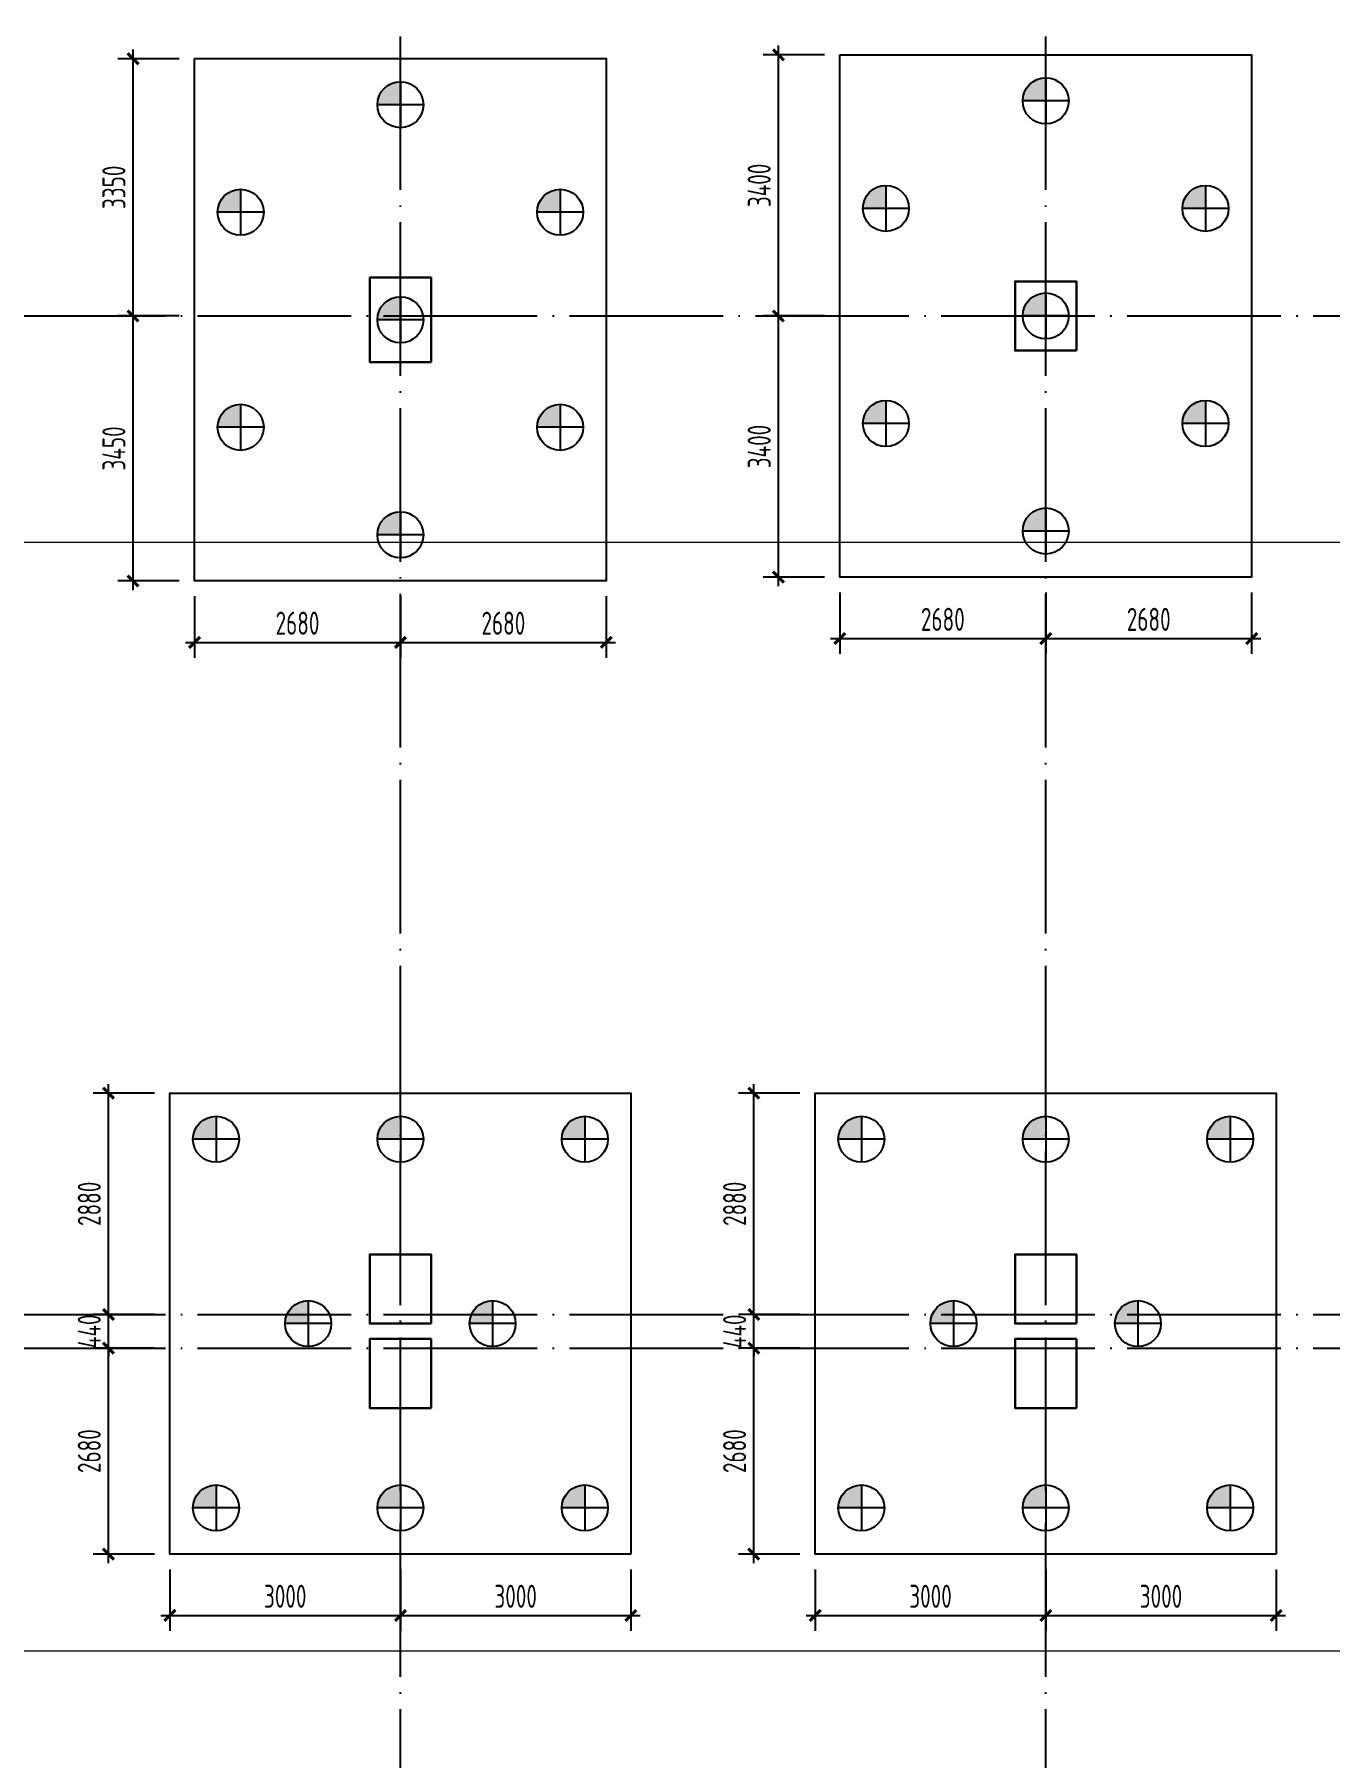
# Model space of a CAD drawing. Extents: x 2430613 to 2739493, y -1540945 to -971137.
# Drawn here: x 2494260 to 2511118, y -1265324 to -1242890 of the extents above; entities that cross this region are included whole.
import ezdxf

# ---------------------------------------------------------------- set-up
doc = ezdxf.new("R2010")
doc.units = 0
doc.header["$LTSCALE"] = 1000
doc.header["$MEASUREMENT"] = 0
doc.header["$PDMODE"] = 3
doc.header["$PDSIZE"] = 50
doc.linetypes.add('DOTE', pattern=[2.42, 2, -0.2, 0.02, -0.2])
doc.layers.get('0').update_dxf_attribs({"linetype": 'CONTINUOUS'})
doc.layers.get('DEFPOINTS').update_dxf_attribs({"linetype": 'CONTINUOUS'})
doc.layers.add('0S-柱-线', color=50, linetype='CONTINUOUS', lineweight=30)
doc.layers.add('0S-草图', color=9, linetype='CONTINUOUS', lineweight=20, plot=False)
for name, color, linetype in [('600直径桩', 4, 'CONTINUOUS'), ('COLU_DIM', 3, 'CONTINUOUS'), ('DOTE', 1, 'DOTE'), ('承台', 2, 'CONTINUOUS')]:
    doc.layers.add(name, color=color, linetype=linetype)
doc.styles.add('TSSD_Dimension', font='Tssdeng.shx', dxfattribs={"width": 0.7, "bigfont": 'hztxt.shx'})
doc.dimstyles.new('TSSD_100_100', dxfattribs={"dimtxt": 300, "dimasz": 100, "dimexe": 200, "dimexo": 200, "dimgap": 100, "dimtad": 1, "dimdec": 0, "dimzin": 0, "dimdsep": 46, "dimtxsty": 'TSSD_Dimension', "dimblk": 'ARCHTICK', "dimcen": 0, "dimdle": 120, "dimclrt": 7, "dimazin": 0, "dimtfac": 1, "dimtdec": 0, "dimtix": 1, "dimtmove": 2, "dimatfit": 0, "dimldrblk": 'ARCHTICK', "dimfxl": 1, "dimtolj": 1, "dimtzin": 0, "dimarcsym": 0})

# ---------------------------------------------------------------- blocks, each defined once
blk = doc.blocks.new('_ArchTick')
at = {"color": 0, "linetype": 'ByBlock', "const_width": 0.4}
blk.add_lwpolyline([(-0.71, -0.71), (0.71, 0.71)], dxfattribs=at)
blk = doc.blocks.new('*D2176')
at = {"layer": 'COLU_DIM', "color": 0, "lineweight": -2, "transparency": 16777216}
for p, q in [((2496344, -1250205), (2496344, -1251005)), ((2499024, -1250205), (2499024, -1251005)), ((2496224, -1250805), (2499144, -1250805))]:
    blk.add_line(p, q, dxfattribs=at)
at = {"layer": 'DEFPOINTS', "color": 0, "transparency": 16777216}
for p in [(2496344, -1250005), (2499024, -1250005), (2499024, -1250805)]:
    blk.add_point(p, dxfattribs=at)
at = {"layer": 'COLU_DIM', "color": 0, "lineweight": -2, "transparency": 16777216, "xscale": 100, "yscale": 100, "zscale": 100, "rotation": 180}
blk.add_blockref('_ArchTick', (2496344, -1250805), dxfattribs=at)
at = {"layer": 'COLU_DIM', "color": 0, "lineweight": -2, "transparency": 16777216, "xscale": 100, "yscale": 100, "zscale": 100}
blk.add_blockref('_ArchTick', (2499024, -1250805), dxfattribs=at)
at = {"layer": 'COLU_DIM', "color": 7, "transparency": 16777216, "insert": (2497684, -1250555), "char_height": 300, "attachment_point": 5, "style": 'TSSD_Dimension'}
blk.add_mtext('\\A1;2680', dxfattribs=at)
blk = doc.blocks.new('*D2177')
at = {"layer": 'COLU_DIM', "color": 0, "lineweight": -2, "transparency": 16777216}
for p, q in [((2499024, -1250205), (2499024, -1251005)), ((2501704, -1250205), (2501704, -1251005)), ((2498904, -1250805), (2501824, -1250805))]:
    blk.add_line(p, q, dxfattribs=at)
at = {"layer": 'DEFPOINTS', "color": 0, "transparency": 16777216}
for p in [(2499024, -1250005), (2501704, -1250005), (2501704, -1250805)]:
    blk.add_point(p, dxfattribs=at)
at = {"layer": 'COLU_DIM', "color": 0, "lineweight": -2, "transparency": 16777216, "xscale": 100, "yscale": 100, "zscale": 100, "rotation": 180}
blk.add_blockref('_ArchTick', (2499024, -1250805), dxfattribs=at)
at = {"layer": 'COLU_DIM', "color": 0, "lineweight": -2, "transparency": 16777216, "xscale": 100, "yscale": 100, "zscale": 100}
blk.add_blockref('_ArchTick', (2501704, -1250805), dxfattribs=at)
at = {"layer": 'COLU_DIM', "color": 7, "transparency": 16777216, "insert": (2500364, -1250555), "char_height": 300, "attachment_point": 5, "style": 'TSSD_Dimension'}
blk.add_mtext('\\A1;2680', dxfattribs=at)
blk = doc.blocks.new('*D2178')
at = {"layer": 'COLU_DIM', "color": 0, "lineweight": -2, "transparency": 16777216}
for p, q in [((2495544, -1250125), (2495544, -1246435)), ((2496144, -1246555), (2495344, -1246555)), ((2496144, -1250005), (2495344, -1250005))]:
    blk.add_line(p, q, dxfattribs=at)
at = {"layer": 'DEFPOINTS', "color": 0, "transparency": 16777216}
for p in [(2495544, -1246555), (2496344, -1246555), (2496344, -1250005)]:
    blk.add_point(p, dxfattribs=at)
at = {"layer": 'COLU_DIM', "color": 0, "lineweight": -2, "transparency": 16777216, "xscale": 100, "yscale": 100, "zscale": 100}
for p, rotation in [((2495544, -1246555), 90), ((2495544, -1250005), 270)]:
    blk.add_blockref('_ArchTick', p, dxfattribs=dict(at, rotation=rotation))
at = {"layer": 'COLU_DIM', "color": 7, "transparency": 16777216, "insert": (2495294, -1248280), "char_height": 300, "attachment_point": 5, "rotation": 90, "style": 'TSSD_Dimension'}
blk.add_mtext('\\A1;3450', dxfattribs=at)
blk = doc.blocks.new('*D2179')
at = {"layer": 'COLU_DIM', "color": 0, "lineweight": -2, "transparency": 16777216}
for p, q in [((2495544, -1246675), (2495544, -1243085)), ((2496144, -1243205), (2495344, -1243205)), ((2496144, -1246555), (2495344, -1246555))]:
    blk.add_line(p, q, dxfattribs=at)
at = {"layer": 'DEFPOINTS', "color": 0, "transparency": 16777216}
for p in [(2495544, -1243205), (2496344, -1243205), (2496344, -1246555)]:
    blk.add_point(p, dxfattribs=at)
at = {"layer": 'COLU_DIM', "color": 0, "lineweight": -2, "transparency": 16777216, "xscale": 100, "yscale": 100, "zscale": 100}
for p, rotation in [((2495544, -1243205), 90), ((2495544, -1246555), 270)]:
    blk.add_blockref('_ArchTick', p, dxfattribs=dict(at, rotation=rotation))
at = {"layer": 'COLU_DIM', "color": 7, "transparency": 16777216, "insert": (2495294, -1244880), "char_height": 300, "attachment_point": 5, "rotation": 90, "style": 'TSSD_Dimension'}
blk.add_mtext('\\A1;3350', dxfattribs=at)
blk = doc.blocks.new('*D2620')
at = {"layer": 'COLU_DIM', "color": 0, "lineweight": -2, "transparency": 16777216}
for p, q in [((2504744, -1250155), (2504744, -1250955)), ((2507424, -1250155), (2507424, -1250955)), ((2504624, -1250755), (2507544, -1250755))]:
    blk.add_line(p, q, dxfattribs=at)
at = {"layer": 'DEFPOINTS', "color": 0, "transparency": 16777216}
for p in [(2504744, -1249955), (2507424, -1249955), (2507424, -1250755)]:
    blk.add_point(p, dxfattribs=at)
at = {"layer": 'COLU_DIM', "color": 0, "lineweight": -2, "transparency": 16777216, "xscale": 100, "yscale": 100, "zscale": 100, "rotation": 180}
blk.add_blockref('_ArchTick', (2504744, -1250755), dxfattribs=at)
at = {"layer": 'COLU_DIM', "color": 0, "lineweight": -2, "transparency": 16777216, "xscale": 100, "yscale": 100, "zscale": 100}
blk.add_blockref('_ArchTick', (2507424, -1250755), dxfattribs=at)
at = {"layer": 'COLU_DIM', "color": 7, "transparency": 16777216, "insert": (2506084, -1250505), "char_height": 300, "attachment_point": 5, "style": 'TSSD_Dimension'}
blk.add_mtext('\\A1;2680', dxfattribs=at)
blk = doc.blocks.new('*D2621')
at = {"layer": 'COLU_DIM', "color": 0, "lineweight": -2, "transparency": 16777216}
for p, q in [((2507424, -1250155), (2507424, -1250955)), ((2510104, -1250155), (2510104, -1250955)), ((2507304, -1250755), (2510224, -1250755))]:
    blk.add_line(p, q, dxfattribs=at)
at = {"layer": 'DEFPOINTS', "color": 0, "transparency": 16777216}
for p in [(2507424, -1249955), (2510104, -1249955), (2510104, -1250755)]:
    blk.add_point(p, dxfattribs=at)
at = {"layer": 'COLU_DIM', "color": 0, "lineweight": -2, "transparency": 16777216, "xscale": 100, "yscale": 100, "zscale": 100, "rotation": 180}
blk.add_blockref('_ArchTick', (2507424, -1250755), dxfattribs=at)
at = {"layer": 'COLU_DIM', "color": 0, "lineweight": -2, "transparency": 16777216, "xscale": 100, "yscale": 100, "zscale": 100}
blk.add_blockref('_ArchTick', (2510104, -1250755), dxfattribs=at)
at = {"layer": 'COLU_DIM', "color": 7, "transparency": 16777216, "insert": (2508764, -1250505), "char_height": 300, "attachment_point": 5, "style": 'TSSD_Dimension'}
blk.add_mtext('\\A1;2680', dxfattribs=at)
blk = doc.blocks.new('*D2622')
at = {"layer": 'COLU_DIM', "color": 0, "lineweight": -2, "transparency": 16777216}
for p, q in [((2503944, -1250075), (2503944, -1246435)), ((2504544, -1246555), (2503744, -1246555)), ((2504544, -1249955), (2503744, -1249955))]:
    blk.add_line(p, q, dxfattribs=at)
at = {"layer": 'DEFPOINTS', "color": 0, "transparency": 16777216}
for p in [(2503944, -1246555), (2504744, -1246555), (2504744, -1249955)]:
    blk.add_point(p, dxfattribs=at)
at = {"layer": 'COLU_DIM', "color": 0, "lineweight": -2, "transparency": 16777216, "xscale": 100, "yscale": 100, "zscale": 100}
for p, rotation in [((2503944, -1246555), 90), ((2503944, -1249955), 270)]:
    blk.add_blockref('_ArchTick', p, dxfattribs=dict(at, rotation=rotation))
at = {"layer": 'COLU_DIM', "color": 7, "transparency": 16777216, "insert": (2503694, -1248255), "char_height": 300, "attachment_point": 5, "rotation": 90, "style": 'TSSD_Dimension'}
blk.add_mtext('\\A1;3400', dxfattribs=at)
blk = doc.blocks.new('*D2623')
at = {"layer": 'COLU_DIM', "color": 0, "lineweight": -2, "transparency": 16777216}
for p, q in [((2503944, -1246675), (2503944, -1243035)), ((2504544, -1243155), (2503744, -1243155)), ((2504544, -1246555), (2503744, -1246555))]:
    blk.add_line(p, q, dxfattribs=at)
at = {"layer": 'DEFPOINTS', "color": 0, "transparency": 16777216}
for p in [(2503944, -1243155), (2504744, -1243155), (2504744, -1246555)]:
    blk.add_point(p, dxfattribs=at)
at = {"layer": 'COLU_DIM', "color": 0, "lineweight": -2, "transparency": 16777216, "xscale": 100, "yscale": 100, "zscale": 100}
for p, rotation in [((2503944, -1243155), 90), ((2503944, -1246555), 270)]:
    blk.add_blockref('_ArchTick', p, dxfattribs=dict(at, rotation=rotation))
at = {"layer": 'COLU_DIM', "color": 7, "transparency": 16777216, "insert": (2503694, -1244855), "char_height": 300, "attachment_point": 5, "rotation": 90, "style": 'TSSD_Dimension'}
blk.add_mtext('\\A1;3400', dxfattribs=at)
blk = doc.blocks.new('*D2637')
at = {"layer": 'COLU_DIM', "color": 0, "lineweight": -2, "transparency": 16777216}
for p, q in [((2496024, -1262875), (2496024, -1263675)), ((2499024, -1262875), (2499024, -1263675)), ((2495904, -1263475), (2499144, -1263475))]:
    blk.add_line(p, q, dxfattribs=at)
at = {"layer": 'DEFPOINTS', "color": 0, "transparency": 16777216}
for p in [(2496024, -1262675), (2499024, -1262675), (2499024, -1263475)]:
    blk.add_point(p, dxfattribs=at)
at = {"layer": 'COLU_DIM', "color": 0, "lineweight": -2, "transparency": 16777216, "xscale": 100, "yscale": 100, "zscale": 100, "rotation": 180}
blk.add_blockref('_ArchTick', (2496024, -1263475), dxfattribs=at)
at = {"layer": 'COLU_DIM', "color": 0, "lineweight": -2, "transparency": 16777216, "xscale": 100, "yscale": 100, "zscale": 100}
blk.add_blockref('_ArchTick', (2499024, -1263475), dxfattribs=at)
at = {"layer": 'COLU_DIM', "color": 7, "transparency": 16777216, "insert": (2497524, -1263225), "char_height": 300, "attachment_point": 5, "style": 'TSSD_Dimension'}
blk.add_mtext('\\A1;3000', dxfattribs=at)
blk = doc.blocks.new('*D2638')
at = {"layer": 'COLU_DIM', "color": 0, "lineweight": -2, "transparency": 16777216}
for p, q in [((2499024, -1262875), (2499024, -1263675)), ((2502024, -1262875), (2502024, -1263675)), ((2498904, -1263475), (2502144, -1263475))]:
    blk.add_line(p, q, dxfattribs=at)
at = {"layer": 'DEFPOINTS', "color": 0, "transparency": 16777216}
for p in [(2499024, -1262675), (2502024, -1262675), (2502024, -1263475)]:
    blk.add_point(p, dxfattribs=at)
at = {"layer": 'COLU_DIM', "color": 0, "lineweight": -2, "transparency": 16777216, "xscale": 100, "yscale": 100, "zscale": 100, "rotation": 180}
blk.add_blockref('_ArchTick', (2499024, -1263475), dxfattribs=at)
at = {"layer": 'COLU_DIM', "color": 0, "lineweight": -2, "transparency": 16777216, "xscale": 100, "yscale": 100, "zscale": 100}
blk.add_blockref('_ArchTick', (2502024, -1263475), dxfattribs=at)
at = {"layer": 'COLU_DIM', "color": 7, "transparency": 16777216, "insert": (2500524, -1263225), "char_height": 300, "attachment_point": 5, "style": 'TSSD_Dimension'}
blk.add_mtext('\\A1;3000', dxfattribs=at)
blk = doc.blocks.new('*D2639')
at = {"layer": 'COLU_DIM', "color": 0, "lineweight": -2, "transparency": 16777216}
for p, q in [((2495224, -1262795), (2495224, -1259875)), ((2495824, -1259995), (2495024, -1259995)), ((2495824, -1262675), (2495024, -1262675))]:
    blk.add_line(p, q, dxfattribs=at)
at = {"layer": 'DEFPOINTS', "color": 0, "transparency": 16777216}
for p in [(2495224, -1259995), (2496024, -1259995), (2496024, -1262675)]:
    blk.add_point(p, dxfattribs=at)
at = {"layer": 'COLU_DIM', "color": 0, "lineweight": -2, "transparency": 16777216, "xscale": 100, "yscale": 100, "zscale": 100}
for p, rotation in [((2495224, -1259995), 90), ((2495224, -1262675), 270)]:
    blk.add_blockref('_ArchTick', p, dxfattribs=dict(at, rotation=rotation))
at = {"layer": 'COLU_DIM', "color": 7, "transparency": 16777216, "insert": (2494974, -1261335), "char_height": 300, "attachment_point": 5, "rotation": 90, "style": 'TSSD_Dimension'}
blk.add_mtext('\\A1;2680', dxfattribs=at)
blk = doc.blocks.new('*D2640')
at = {"layer": 'COLU_DIM', "color": 0, "lineweight": -2, "transparency": 16777216}
for p, q in [((2495224, -1259555), (2495224, -1259455)), ((2495824, -1259555), (2495024, -1259555)), ((2495224, -1259995), (2495224, -1259555)), ((2495824, -1259995), (2495024, -1259995)), ((2495224, -1259995), (2495224, -1260095))]:
    blk.add_line(p, q, dxfattribs=at)
at = {"layer": 'DEFPOINTS', "color": 0, "transparency": 16777216}
for p in [(2495224, -1259555), (2496024, -1259555), (2496024, -1259995)]:
    blk.add_point(p, dxfattribs=at)
at = {"layer": 'COLU_DIM', "color": 0, "lineweight": -2, "transparency": 16777216, "xscale": 100, "yscale": 100, "zscale": 100}
for p, rotation in [((2495224, -1259555), 270), ((2495224, -1259995), 90)]:
    blk.add_blockref('_ArchTick', p, dxfattribs=dict(at, rotation=rotation))
at = {"layer": 'COLU_DIM', "color": 7, "transparency": 16777216, "insert": (2494974, -1259775), "char_height": 300, "attachment_point": 5, "rotation": 90, "style": 'TSSD_Dimension'}
blk.add_mtext('\\A1;440', dxfattribs=at)
blk = doc.blocks.new('*D2641')
at = {"layer": 'COLU_DIM', "color": 0, "lineweight": -2, "transparency": 16777216}
for p, q in [((2495224, -1259675), (2495224, -1256555)), ((2495824, -1256675), (2495024, -1256675)), ((2495824, -1259555), (2495024, -1259555))]:
    blk.add_line(p, q, dxfattribs=at)
at = {"layer": 'DEFPOINTS', "color": 0, "transparency": 16777216}
for p in [(2495224, -1256675), (2496024, -1256675), (2496024, -1259555)]:
    blk.add_point(p, dxfattribs=at)
at = {"layer": 'COLU_DIM', "color": 0, "lineweight": -2, "transparency": 16777216, "xscale": 100, "yscale": 100, "zscale": 100}
for p, rotation in [((2495224, -1256675), 90), ((2495224, -1259555), 270)]:
    blk.add_blockref('_ArchTick', p, dxfattribs=dict(at, rotation=rotation))
at = {"layer": 'COLU_DIM', "color": 7, "transparency": 16777216, "insert": (2494974, -1258115), "char_height": 300, "attachment_point": 5, "rotation": 90, "style": 'TSSD_Dimension'}
blk.add_mtext('\\A1;2880', dxfattribs=at)
blk = doc.blocks.new('*D2642')
at = {"layer": 'COLU_DIM', "color": 0, "lineweight": -2, "transparency": 16777216}
for p, q in [((2504424, -1262875), (2504424, -1263675)), ((2507424, -1262875), (2507424, -1263675)), ((2504304, -1263475), (2507544, -1263475))]:
    blk.add_line(p, q, dxfattribs=at)
at = {"layer": 'DEFPOINTS', "color": 0, "transparency": 16777216}
for p in [(2504424, -1262675), (2507424, -1262675), (2507424, -1263475)]:
    blk.add_point(p, dxfattribs=at)
at = {"layer": 'COLU_DIM', "color": 0, "lineweight": -2, "transparency": 16777216, "xscale": 100, "yscale": 100, "zscale": 100, "rotation": 180}
blk.add_blockref('_ArchTick', (2504424, -1263475), dxfattribs=at)
at = {"layer": 'COLU_DIM', "color": 0, "lineweight": -2, "transparency": 16777216, "xscale": 100, "yscale": 100, "zscale": 100}
blk.add_blockref('_ArchTick', (2507424, -1263475), dxfattribs=at)
at = {"layer": 'COLU_DIM', "color": 7, "transparency": 16777216, "insert": (2505924, -1263225), "char_height": 300, "attachment_point": 5, "style": 'TSSD_Dimension'}
blk.add_mtext('\\A1;3000', dxfattribs=at)
blk = doc.blocks.new('*D2643')
at = {"layer": 'COLU_DIM', "color": 0, "lineweight": -2, "transparency": 16777216}
for p, q in [((2507424, -1262875), (2507424, -1263675)), ((2510424, -1262875), (2510424, -1263675)), ((2507304, -1263475), (2510544, -1263475))]:
    blk.add_line(p, q, dxfattribs=at)
at = {"layer": 'DEFPOINTS', "color": 0, "transparency": 16777216}
for p in [(2507424, -1262675), (2510424, -1262675), (2510424, -1263475)]:
    blk.add_point(p, dxfattribs=at)
at = {"layer": 'COLU_DIM', "color": 0, "lineweight": -2, "transparency": 16777216, "xscale": 100, "yscale": 100, "zscale": 100, "rotation": 180}
blk.add_blockref('_ArchTick', (2507424, -1263475), dxfattribs=at)
at = {"layer": 'COLU_DIM', "color": 0, "lineweight": -2, "transparency": 16777216, "xscale": 100, "yscale": 100, "zscale": 100}
blk.add_blockref('_ArchTick', (2510424, -1263475), dxfattribs=at)
at = {"layer": 'COLU_DIM', "color": 7, "transparency": 16777216, "insert": (2508924, -1263225), "char_height": 300, "attachment_point": 5, "style": 'TSSD_Dimension'}
blk.add_mtext('\\A1;3000', dxfattribs=at)
blk = doc.blocks.new('*D2644')
at = {"layer": 'COLU_DIM', "color": 0, "lineweight": -2, "transparency": 16777216}
for p, q in [((2503624, -1262795), (2503624, -1259875)), ((2504224, -1259995), (2503424, -1259995)), ((2504224, -1262675), (2503424, -1262675))]:
    blk.add_line(p, q, dxfattribs=at)
at = {"layer": 'DEFPOINTS', "color": 0, "transparency": 16777216}
for p in [(2503624, -1259995), (2504424, -1259995), (2504424, -1262675)]:
    blk.add_point(p, dxfattribs=at)
at = {"layer": 'COLU_DIM', "color": 0, "lineweight": -2, "transparency": 16777216, "xscale": 100, "yscale": 100, "zscale": 100}
for p, rotation in [((2503624, -1259995), 90), ((2503624, -1262675), 270)]:
    blk.add_blockref('_ArchTick', p, dxfattribs=dict(at, rotation=rotation))
at = {"layer": 'COLU_DIM', "color": 7, "transparency": 16777216, "insert": (2503374, -1261335), "char_height": 300, "attachment_point": 5, "rotation": 90, "style": 'TSSD_Dimension'}
blk.add_mtext('\\A1;2680', dxfattribs=at)
blk = doc.blocks.new('*D2645')
at = {"layer": 'COLU_DIM', "color": 0, "lineweight": -2, "transparency": 16777216}
for p, q in [((2503624, -1259555), (2503624, -1259455)), ((2504224, -1259555), (2503424, -1259555)), ((2503624, -1259995), (2503624, -1259555)), ((2504224, -1259995), (2503424, -1259995)), ((2503624, -1259995), (2503624, -1260095))]:
    blk.add_line(p, q, dxfattribs=at)
at = {"layer": 'DEFPOINTS', "color": 0, "transparency": 16777216}
for p in [(2503624, -1259555), (2504424, -1259555), (2504424, -1259995)]:
    blk.add_point(p, dxfattribs=at)
at = {"layer": 'COLU_DIM', "color": 0, "lineweight": -2, "transparency": 16777216, "xscale": 100, "yscale": 100, "zscale": 100}
for p, rotation in [((2503624, -1259555), 270), ((2503624, -1259995), 90)]:
    blk.add_blockref('_ArchTick', p, dxfattribs=dict(at, rotation=rotation))
at = {"layer": 'COLU_DIM', "color": 7, "transparency": 16777216, "insert": (2503374, -1259775), "char_height": 300, "attachment_point": 5, "rotation": 90, "style": 'TSSD_Dimension'}
blk.add_mtext('\\A1;440', dxfattribs=at)
blk = doc.blocks.new('*D2646')
at = {"layer": 'COLU_DIM', "color": 0, "lineweight": -2, "transparency": 16777216}
for p, q in [((2503624, -1259675), (2503624, -1256555)), ((2504224, -1256675), (2503424, -1256675)), ((2504224, -1259555), (2503424, -1259555))]:
    blk.add_line(p, q, dxfattribs=at)
at = {"layer": 'DEFPOINTS', "color": 0, "transparency": 16777216}
for p in [(2503624, -1256675), (2504424, -1256675), (2504424, -1259555)]:
    blk.add_point(p, dxfattribs=at)
at = {"layer": 'COLU_DIM', "color": 0, "lineweight": -2, "transparency": 16777216, "xscale": 100, "yscale": 100, "zscale": 100}
for p, rotation in [((2503624, -1256675), 90), ((2503624, -1259555), 270)]:
    blk.add_blockref('_ArchTick', p, dxfattribs=dict(at, rotation=rotation))
at = {"layer": 'COLU_DIM', "color": 7, "transparency": 16777216, "insert": (2503374, -1258115), "char_height": 300, "attachment_point": 5, "rotation": 90, "style": 'TSSD_Dimension'}
blk.add_mtext('\\A1;2880', dxfattribs=at)

msp = doc.modelspace()

# ---------------------------------------------------------------- hatches: boundary and pattern name
at = {"layer": '600直径桩'}
h = msp.add_hatch(color=251, dxfattribs=at)
h.dxf.hatch_style = 1
h.paths.add_polyline_path([(2499023.644, -1243504.728, 0.414213562), (2498723.644, -1243804.728), (2499023.644, -1243804.728)])
h = msp.add_hatch(color=251, dxfattribs=at)
h.dxf.hatch_style = 1
h.paths.add_polyline_path([(2507423.644, -1243454.728, 0.414213562), (2507123.644, -1243754.728), (2507423.644, -1243754.728)])
h = msp.add_hatch(color=251, dxfattribs=at)
h.dxf.hatch_style = 1
h.paths.add_polyline_path([(2505343.644, -1244854.728, 0.414213562), (2505043.644, -1245154.728), (2505343.644, -1245154.728)])
h = msp.add_hatch(color=251, dxfattribs=at)
h.dxf.hatch_style = 1
h.paths.add_polyline_path([(2509503.644, -1244854.728, 0.414213562), (2509203.644, -1245154.728), (2509503.644, -1245154.728)])
h = msp.add_hatch(color=251, dxfattribs=at)
h.dxf.hatch_style = 1
h.paths.add_polyline_path([(2496943.644, -1244904.728, 0.414213562), (2496643.644, -1245204.728), (2496943.644, -1245204.728)])
h = msp.add_hatch(color=251, dxfattribs=at)
h.dxf.hatch_style = 1
h.paths.add_polyline_path([(2501103.644, -1244904.728, 0.414213562), (2500803.644, -1245204.728), (2501103.644, -1245204.728)])
h = msp.add_hatch(color=251, dxfattribs=at)
h.dxf.hatch_style = 1
h.paths.add_polyline_path([(2499023.644, -1246304.728, 0.414213562), (2498723.644, -1246604.728), (2499023.644, -1246604.728)])
h = msp.add_hatch(color=251, dxfattribs=at)
h.dxf.hatch_style = 1
h.paths.add_polyline_path([(2507423.644, -1246254.728, 0.414213562), (2507123.644, -1246554.728), (2507423.644, -1246554.728)])
h = msp.add_hatch(color=251, dxfattribs=at)
h.dxf.hatch_style = 1
h.paths.add_polyline_path([(2496943.644, -1247704.728, 0.414213562), (2496643.644, -1248004.728), (2496943.644, -1248004.728)])
h = msp.add_hatch(color=251, dxfattribs=at)
h.dxf.hatch_style = 1
h.paths.add_polyline_path([(2501103.644, -1247704.728, 0.414213562), (2500803.644, -1248004.728), (2501103.644, -1248004.728)])
h = msp.add_hatch(color=251, dxfattribs=at)
h.dxf.hatch_style = 1
h.paths.add_polyline_path([(2505343.644, -1247654.728, 0.414213562), (2505043.644, -1247954.728), (2505343.644, -1247954.728)])
h = msp.add_hatch(color=251, dxfattribs=at)
h.dxf.hatch_style = 1
h.paths.add_polyline_path([(2509503.644, -1247654.728, 0.414213562), (2509203.644, -1247954.728), (2509503.644, -1247954.728)])
h = msp.add_hatch(color=251, dxfattribs=at)
h.dxf.hatch_style = 1
h.paths.add_polyline_path([(2499023.644, -1249104.728, 0.414213562), (2498723.644, -1249404.728), (2499023.644, -1249404.728)])
h = msp.add_hatch(color=251, dxfattribs=at)
h.dxf.hatch_style = 1
h.paths.add_polyline_path([(2507423.644, -1249054.728, 0.414213562), (2507123.644, -1249354.728), (2507423.644, -1249354.728)])
h = msp.add_hatch(color=251, dxfattribs=at)
h.dxf.hatch_style = 1
h.paths.add_polyline_path([(2496623.644, -1256974.728, 0.414213562), (2496323.644, -1257274.728), (2496623.644, -1257274.728)])
h = msp.add_hatch(color=251, dxfattribs=at)
h.dxf.hatch_style = 1
h.paths.add_polyline_path([(2499023.644, -1256974.728, 0.414213562), (2498723.644, -1257274.728), (2499023.644, -1257274.728)])
h = msp.add_hatch(color=251, dxfattribs=at)
h.dxf.hatch_style = 1
h.paths.add_polyline_path([(2501423.644, -1256974.728, 0.414213562), (2501123.644, -1257274.728), (2501423.644, -1257274.728)])
h = msp.add_hatch(color=251, dxfattribs=at)
h.dxf.hatch_style = 1
h.paths.add_polyline_path([(2505023.644, -1256974.728, 0.414213562), (2504723.644, -1257274.728), (2505023.644, -1257274.728)])
h = msp.add_hatch(color=251, dxfattribs=at)
h.dxf.hatch_style = 1
h.paths.add_polyline_path([(2507423.644, -1256974.728, 0.414213562), (2507123.644, -1257274.728), (2507423.644, -1257274.728)])
h = msp.add_hatch(color=251, dxfattribs=at)
h.dxf.hatch_style = 1
h.paths.add_polyline_path([(2509823.644, -1256974.728, 0.414213562), (2509523.644, -1257274.728), (2509823.644, -1257274.728)])
h = msp.add_hatch(color=251, dxfattribs=at)
h.dxf.hatch_style = 1
h.paths.add_polyline_path([(2497823.644, -1259374.728, 0.414213562), (2497523.644, -1259674.728), (2497823.644, -1259674.728)])
h = msp.add_hatch(color=251, dxfattribs=at)
h.dxf.hatch_style = 1
h.paths.add_polyline_path([(2500223.644, -1259374.728, 0.414213562), (2499923.644, -1259674.728), (2500223.644, -1259674.728)])
h = msp.add_hatch(color=251, dxfattribs=at)
h.dxf.hatch_style = 1
h.paths.add_polyline_path([(2506223.644, -1259374.728, 0.414213562), (2505923.644, -1259674.728), (2506223.644, -1259674.728)])
h = msp.add_hatch(color=251, dxfattribs=at)
h.dxf.hatch_style = 1
h.paths.add_polyline_path([(2508623.644, -1259374.728, 0.414213562), (2508323.644, -1259674.728), (2508623.644, -1259674.728)])
h = msp.add_hatch(color=251, dxfattribs=at)
h.dxf.hatch_style = 1
h.paths.add_polyline_path([(2496623.644, -1261774.728, 0.414213562), (2496323.644, -1262074.728), (2496623.644, -1262074.728)])
h = msp.add_hatch(color=251, dxfattribs=at)
h.dxf.hatch_style = 1
h.paths.add_polyline_path([(2499023.644, -1261774.728, 0.414213562), (2498723.644, -1262074.728), (2499023.644, -1262074.728)])
h = msp.add_hatch(color=251, dxfattribs=at)
h.dxf.hatch_style = 1
h.paths.add_polyline_path([(2501423.644, -1261774.728, 0.414213562), (2501123.644, -1262074.728), (2501423.644, -1262074.728)])
h = msp.add_hatch(color=251, dxfattribs=at)
h.dxf.hatch_style = 1
h.paths.add_polyline_path([(2505023.644, -1261774.728, 0.414213562), (2504723.644, -1262074.728), (2505023.644, -1262074.728)])
h = msp.add_hatch(color=251, dxfattribs=at)
h.dxf.hatch_style = 1
h.paths.add_polyline_path([(2507423.644, -1261774.728, 0.414213562), (2507123.644, -1262074.728), (2507423.644, -1262074.728)])
h = msp.add_hatch(color=251, dxfattribs=at)
h.dxf.hatch_style = 1
h.paths.add_polyline_path([(2509823.644, -1261774.728, 0.414213562), (2509523.644, -1262074.728), (2509823.644, -1262074.728)])

# ---------------------------------------------------------------- linework, layer by layer
at = {"layer": '0S-柱-线'}
for points in [[(2499423.644, -1247154.728), (2499423.644, -1246054.728), (2498623.644, -1246054.728), (2498623.644, -1247154.728)], [(2507823.644, -1247004.728), (2507823.644, -1246104.728), (2507023.644, -1246104.728), (2507023.644, -1247004.728)], [(2499423.644, -1259674.728), (2499423.644, -1258774.728), (2498623.644, -1258774.728), (2498623.644, -1259674.728)], [(2507823.644, -1259674.728), (2507823.644, -1258774.728), (2507023.644, -1258774.728), (2507023.644, -1259674.728)], [(2499423.644, -1260774.728), (2499423.644, -1259874.728), (2498623.644, -1259874.728), (2498623.644, -1260774.728)], [(2507823.644, -1260774.728), (2507823.644, -1259874.728), (2507023.644, -1259874.728), (2507023.644, -1260774.728)]]:
    msp.add_lwpolyline(points, close=True, dxfattribs=at)
at = {"layer": '0S-草图'}
for points in [[(2449697.34, -1188939.5), (2586822.34, -1188939.5), (2586822.34, -1263939.5), (2449697.34, -1263939.5)], [(2449697.34, -1249500.755), (2586822.34, -1249500.755), (2586822.34, -1314500.755), (2449697.34, -1314500.755)]]:
    msp.add_lwpolyline(points, close=True, dxfattribs=at)
at = {"layer": '600直径桩', "color": 251}
for p, q in [((2499023.644, -1243504.728), (2499023.644, -1244104.728)), ((2507423.644, -1243454.728), (2507423.644, -1244054.728)), ((2507723.644, -1243754.728), (2507123.644, -1243754.728)), ((2499323.644, -1243804.728), (2498723.644, -1243804.728)), ((2505343.644, -1244854.728), (2505343.644, -1245454.728)), ((2509503.644, -1244854.728), (2509503.644, -1245454.728)), ((2496943.644, -1244904.728), (2496943.644, -1245504.728)), ((2501103.644, -1244904.728), (2501103.644, -1245504.728)), ((2497243.644, -1245204.728), (2496643.644, -1245204.728)), ((2501403.644, -1245204.728), (2500803.644, -1245204.728)), ((2505643.644, -1245154.728), (2505043.644, -1245154.728)), ((2509803.644, -1245154.728), (2509203.644, -1245154.728)), ((2499023.644, -1246304.728), (2499023.644, -1246904.728)), ((2507423.644, -1246254.728), (2507423.644, -1246854.728)), ((2499323.644, -1246604.728), (2498723.644, -1246604.728)), ((2507723.644, -1246554.728), (2507123.644, -1246554.728)), ((2496943.644, -1247704.728), (2496943.644, -1248304.728)), ((2501103.644, -1247704.728), (2501103.644, -1248304.728)), ((2505343.644, -1247654.728), (2505343.644, -1248254.728)), ((2509503.644, -1247654.728), (2509503.644, -1248254.728)), ((2497243.644, -1248004.728), (2496643.644, -1248004.728)), ((2501403.644, -1248004.728), (2500803.644, -1248004.728)), ((2505643.644, -1247954.728), (2505043.644, -1247954.728)), ((2509803.644, -1247954.728), (2509203.644, -1247954.728)), ((2499023.644, -1249104.728), (2499023.644, -1249704.728)), ((2507423.644, -1249054.728), (2507423.644, -1249654.728)), ((2507723.644, -1249354.728), (2507123.644, -1249354.728)), ((2499323.644, -1249404.728), (2498723.644, -1249404.728)), ((2496623.644, -1256974.728), (2496623.644, -1257574.728)), ((2499023.644, -1256974.728), (2499023.644, -1257574.728)), ((2501423.644, -1256974.728), (2501423.644, -1257574.728)), ((2505023.644, -1256974.728), (2505023.644, -1257574.728)), ((2507423.644, -1256974.728), (2507423.644, -1257574.728)), ((2509823.644, -1256974.728), (2509823.644, -1257574.728)), ((2496923.644, -1257274.728), (2496323.644, -1257274.728)), ((2499323.644, -1257274.728), (2498723.644, -1257274.728)), ((2501723.644, -1257274.728), (2501123.644, -1257274.728)), ((2505323.644, -1257274.728), (2504723.644, -1257274.728)), ((2507723.644, -1257274.728), (2507123.644, -1257274.728)), ((2510123.644, -1257274.728), (2509523.644, -1257274.728)), ((2497823.644, -1259374.728), (2497823.644, -1259974.728)), ((2500223.644, -1259374.728), (2500223.644, -1259974.728)), ((2506223.644, -1259374.728), (2506223.644, -1259974.728)), ((2508623.644, -1259374.728), (2508623.644, -1259974.728)), ((2498123.644, -1259674.728), (2497523.644, -1259674.728)), ((2500523.644, -1259674.728), (2499923.644, -1259674.728)), ((2506523.644, -1259674.728), (2505923.644, -1259674.728)), ((2508923.644, -1259674.728), (2508323.644, -1259674.728)), ((2496623.644, -1261774.728), (2496623.644, -1262374.728)), ((2499023.644, -1261774.728), (2499023.644, -1262374.728)), ((2501423.644, -1261774.728), (2501423.644, -1262374.728)), ((2505023.644, -1261774.728), (2505023.644, -1262374.728)), ((2507423.644, -1261774.728), (2507423.644, -1262374.728)), ((2509823.644, -1261774.728), (2509823.644, -1262374.728)), ((2496923.644, -1262074.728), (2496323.644, -1262074.728)), ((2499323.644, -1262074.728), (2498723.644, -1262074.728)), ((2501723.644, -1262074.728), (2501123.644, -1262074.728)), ((2505323.644, -1262074.728), (2504723.644, -1262074.728)), ((2507723.644, -1262074.728), (2507123.644, -1262074.728)), ((2510123.644, -1262074.728), (2509523.644, -1262074.728))]:
    msp.add_line(p, q, dxfattribs=at)
for centre in [(2499023.644, -1243804.728), (2507423.644, -1243754.728), (2505343.644, -1245154.728), (2509503.644, -1245154.728), (2496943.644, -1245204.728), (2501103.644, -1245204.728), (2499023.644, -1246604.728), (2507423.644, -1246554.728), (2496943.644, -1248004.728), (2501103.644, -1248004.728), (2505343.644, -1247954.728), (2509503.644, -1247954.728), (2499023.644, -1249404.728), (2507423.644, -1249354.728), (2496623.644, -1257274.728), (2499023.644, -1257274.728), (2501423.644, -1257274.728), (2505023.644, -1257274.728), (2507423.644, -1257274.728), (2509823.644, -1257274.728), (2497823.644, -1259674.728), (2500223.644, -1259674.728), (2506223.644, -1259674.728), (2508623.644, -1259674.728), (2496623.644, -1262074.728), (2499023.644, -1262074.728), (2501423.644, -1262074.728), (2505023.644, -1262074.728), (2507423.644, -1262074.728), (2509823.644, -1262074.728)]:
    msp.add_circle(centre, 300, dxfattribs=at)
at = {"layer": 'DOTE'}
for p, q in [((2499023.644, -1310254.728), (2499023.644, -1193054.728)), ((2507423.644, -1310254.728), (2507423.644, -1193054.728)), ((2462503.644, -1246554.728), (2570723.644, -1246554.728)), ((2462503.644, -1259554.728), (2570723.644, -1259554.728)), ((2462503.644, -1259994.728), (2570723.644, -1259994.728))]:
    msp.add_line(p, q, dxfattribs=at)
at = {"layer": '承台', "color": 2}
for points in [[(2496343.644, -1243204.728), (2501703.644, -1243204.728), (2501703.644, -1250004.728), (2496343.644, -1250004.728)], [(2504743.644, -1243154.728), (2510103.644, -1243154.728), (2510103.644, -1249954.728), (2504743.644, -1249954.728)], [(2502023.644, -1262674.728), (2496023.644, -1262674.728), (2496023.644, -1256674.728), (2502023.644, -1256674.728)], [(2510423.644, -1262674.728), (2504423.644, -1262674.728), (2504423.644, -1256674.728), (2510423.644, -1256674.728)]]:
    msp.add_lwpolyline(points, close=True, dxfattribs=at)

# ---------------------------------------------------------------- dimensions: what is measured, and where the dimension line sits
at = {"layer": 'COLU_DIM', "color": 3}
for base, p1, p2, picture, middle in [((2495543.644, -1243204.728), (2496343.644, -1246554.728), (2496343.644, -1243204.728), '*D2179', (2495293.644, -1244879.728)), ((2503943.644, -1243154.728), (2504743.644, -1246554.728), (2504743.644, -1243154.728), '*D2623', (2503693.644, -1244854.728)), ((2495543.644, -1246554.728), (2496343.644, -1250004.728), (2496343.644, -1246554.728), '*D2178', (2495293.644, -1248279.728)), ((2503943.644, -1246554.728), (2504743.644, -1249954.728), (2504743.644, -1246554.728), '*D2622', (2503693.644, -1248254.728)), ((2495223.644, -1256674.728), (2496023.644, -1259554.728), (2496023.644, -1256674.728), '*D2641', (2494973.644, -1258114.728)), ((2503623.644, -1256674.728), (2504423.644, -1259554.728), (2504423.644, -1256674.728), '*D2646', (2503373.644, -1258114.728)), ((2495223.644, -1259554.728), (2496023.644, -1259994.728), (2496023.644, -1259554.728), '*D2640', (2494973.644, -1259774.728)), ((2503623.644, -1259554.728), (2504423.644, -1259994.728), (2504423.644, -1259554.728), '*D2645', (2503373.644, -1259774.728)), ((2495223.644, -1259994.728), (2496023.644, -1262674.728), (2496023.644, -1259994.728), '*D2639', (2494973.644, -1261334.728)), ((2503623.644, -1259994.728), (2504423.644, -1262674.728), (2504423.644, -1259994.728), '*D2644', (2503373.644, -1261334.728))]:
    dim = msp.add_linear_dim(base=base, p1=p1, p2=p2, angle=90, dimstyle='TSSD_100_100', dxfattribs=at)
    dim.commit()
    dim.dimension.update_dxf_attribs({"geometry": picture, "text_midpoint": middle})
for base, p1, p2, picture, middle in [((2499023.644, -1250804.728), (2496343.644, -1250004.728), (2499023.644, -1250004.728), '*D2176', (2497683.644, -1250554.728)), ((2501703.644, -1250804.728), (2499023.644, -1250004.728), (2501703.644, -1250004.728), '*D2177', (2500363.644, -1250554.728)), ((2507423.644, -1250754.728), (2504743.644, -1249954.728), (2507423.644, -1249954.728), '*D2620', (2506083.644, -1250504.728)), ((2510103.644, -1250754.728), (2507423.644, -1249954.728), (2510103.644, -1249954.728), '*D2621', (2508763.644, -1250504.728)), ((2499023.644, -1263474.728), (2496023.644, -1262674.728), (2499023.644, -1262674.728), '*D2637', (2497523.644, -1263224.728)), ((2502023.644, -1263474.728), (2499023.644, -1262674.728), (2502023.644, -1262674.728), '*D2638', (2500523.644, -1263224.728)), ((2507423.644, -1263474.728), (2504423.644, -1262674.728), (2507423.644, -1262674.728), '*D2642', (2505923.644, -1263224.728)), ((2510423.644, -1263474.728), (2507423.644, -1262674.728), (2510423.644, -1262674.728), '*D2643', (2508923.644, -1263224.728))]:
    dim = msp.add_linear_dim(base=base, p1=p1, p2=p2, dimstyle='TSSD_100_100', dxfattribs=at)
    dim.commit()
    dim.dimension.update_dxf_attribs({"geometry": picture, "text_midpoint": middle})

doc.saveas('drawing.dxf')
